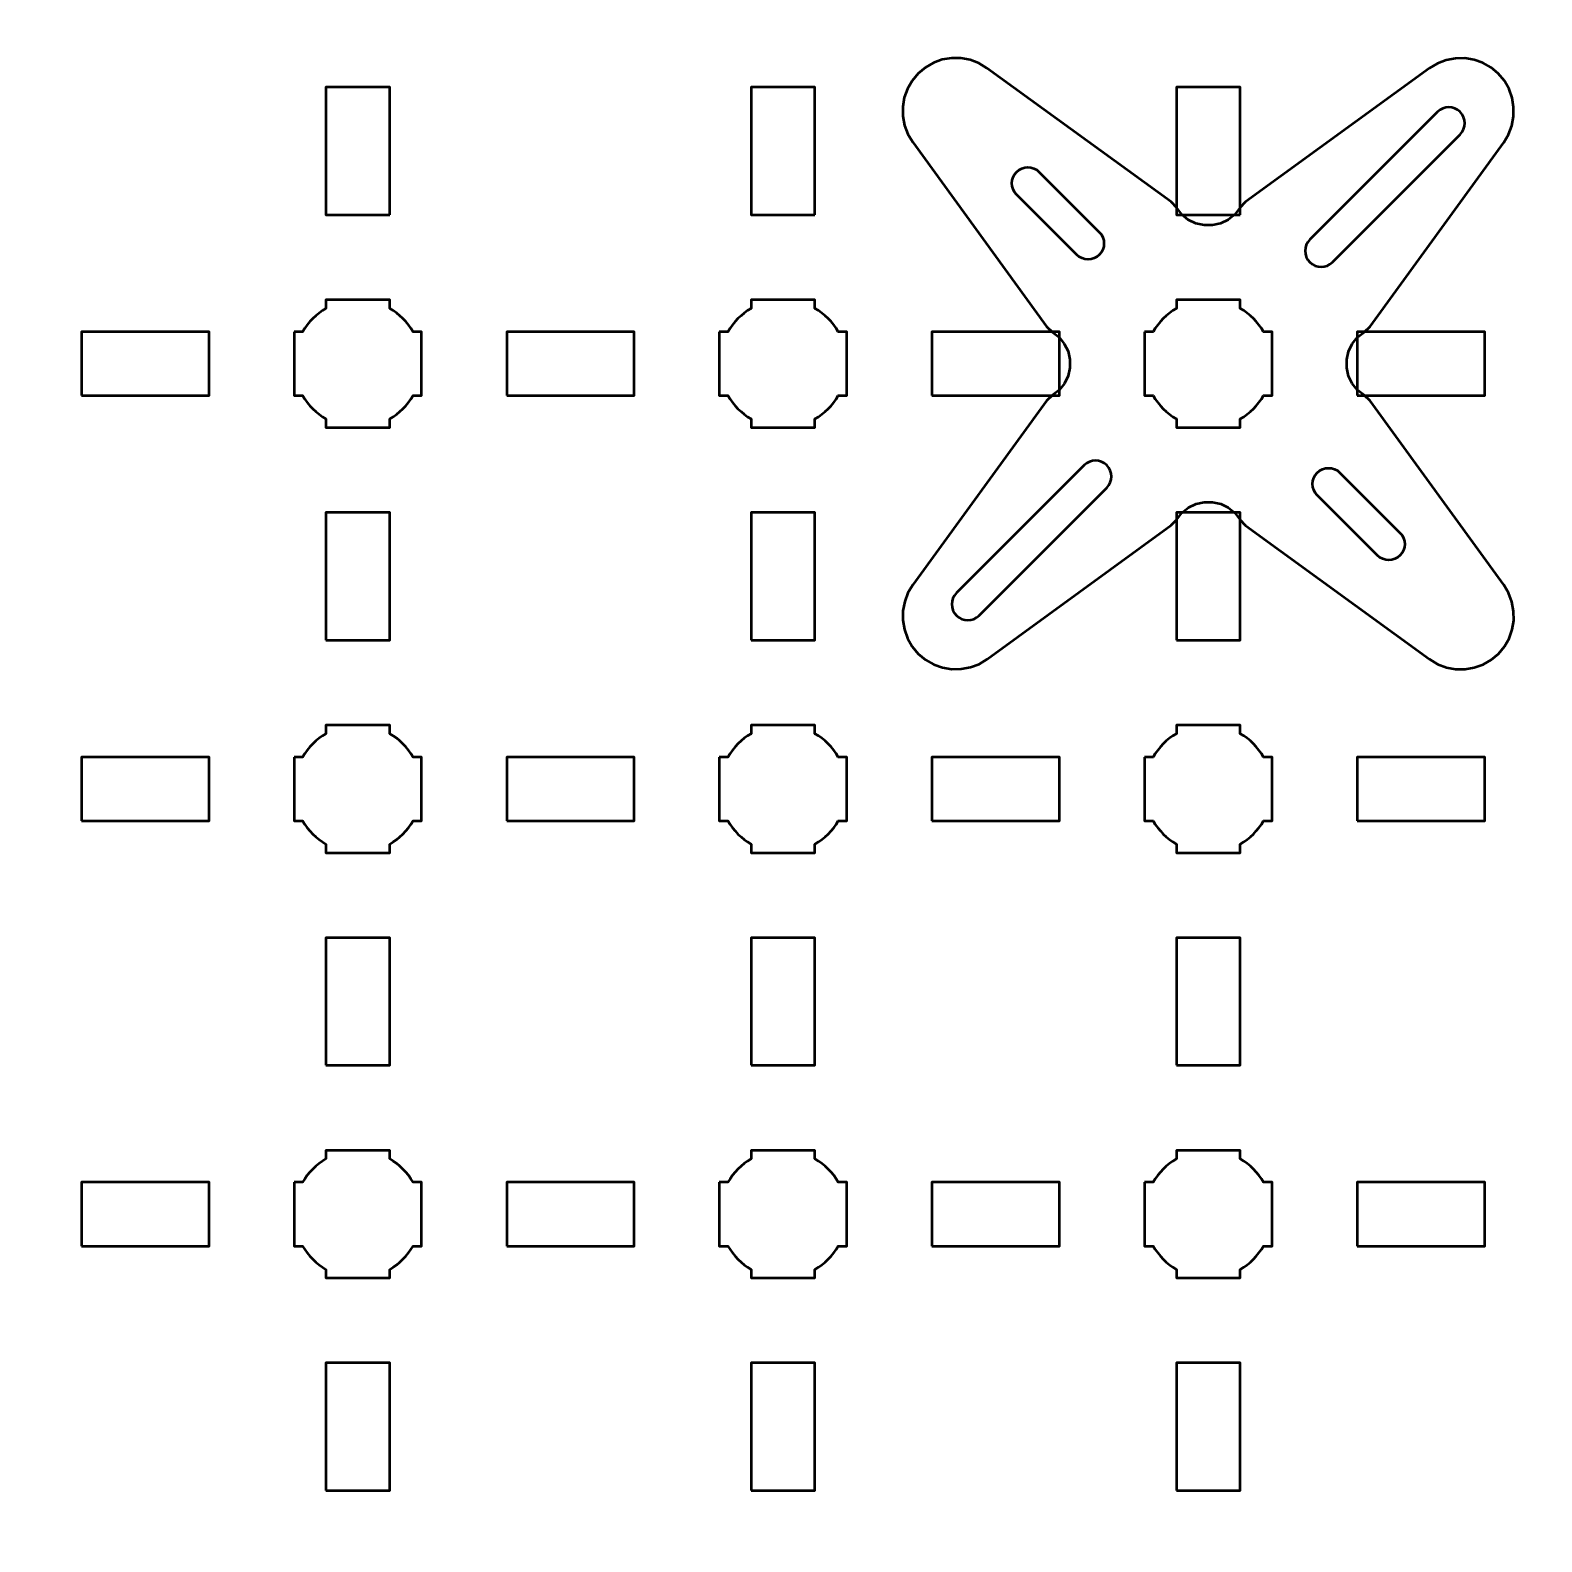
# Model space of a CAD drawing. Header units: centimetres. Extents: x -23.1 to 2.2, y -27.5 to -2.2.
# Drawn here: x -16.04 to -8.93, y -20.39 to -13.28 of the extents above; entities that cross this region are included whole.
import ezdxf

# ---------------------------------------------------------------- set-up
doc = ezdxf.new("R2010")
doc.units = ezdxf.units.CM
doc.header["$MEASUREMENT"] = 0
doc.layers.add('Layer 1', color=7, linetype='Continuous')

msp = doc.modelspace()

# ---------------------------------------------------------------- linework, layer by layer
at = {"layer": 'Layer 1', "lineweight": 53}
for points in [[(-15.8, -15), (-15.2, -15), (-15.2, -14.7), (-15.8, -14.7), (-15.8, -15)], [(-13.8, -15), (-13.2, -15), (-13.2, -14.7), (-13.8, -14.7), (-13.8, -15)], [(-11.8, -15), (-11.2, -15), (-11.2, -14.7), (-11.8, -14.7), (-11.8, -15)], [(-9.8, -15), (-9.2, -15), (-9.2, -14.7), (-9.8, -14.7), (-9.8, -15)], [(-14.65, -16.15), (-14.35, -16.15), (-14.35, -15.55), (-14.65, -15.55), (-14.65, -16.15)], [(-12.65, -16.15), (-12.35, -16.15), (-12.35, -15.55), (-12.65, -15.55), (-12.65, -16.15)], [(-10.65, -16.15), (-10.35, -16.15), (-10.35, -15.55), (-10.65, -15.55), (-10.65, -16.15)], [(-15.8, -17), (-15.2, -17), (-15.2, -16.7), (-15.8, -16.7), (-15.8, -17)], [(-13.8, -17), (-13.2, -17), (-13.2, -16.7), (-13.8, -16.7), (-13.8, -17)], [(-11.8, -17), (-11.2, -17), (-11.2, -16.7), (-11.8, -16.7), (-11.8, -17)], [(-9.8, -17), (-9.2, -17), (-9.2, -16.7), (-9.8, -16.7), (-9.8, -17)], [(-14.65, -18.15), (-14.35, -18.15), (-14.35, -17.55), (-14.65, -17.55), (-14.65, -18.15)], [(-12.65, -18.15), (-12.35, -18.15), (-12.35, -17.55), (-12.65, -17.55), (-12.65, -18.15)], [(-10.65, -18.15), (-10.35, -18.15), (-10.35, -17.55), (-10.65, -17.55), (-10.65, -18.15)], [(-15.8, -19), (-15.2, -19), (-15.2, -18.7), (-15.8, -18.7), (-15.8, -19)], [(-13.8, -19), (-13.2, -19), (-13.2, -18.7), (-13.8, -18.7), (-13.8, -19)], [(-11.8, -19), (-11.2, -19), (-11.2, -18.7), (-11.8, -18.7), (-11.8, -19)], [(-9.8, -19), (-9.2, -19), (-9.2, -18.7), (-9.8, -18.7), (-9.8, -19)], [(-14.65, -20.15), (-14.35, -20.15), (-14.35, -19.55), (-14.65, -19.55), (-14.65, -20.15)], [(-12.65, -20.15), (-12.35, -20.15), (-12.35, -19.55), (-12.65, -19.55), (-12.65, -20.15)], [(-10.65, -20.15), (-10.35, -20.15), (-10.35, -19.55), (-10.65, -19.55), (-10.65, -20.15)]]:
    msp.add_lwpolyline(points, close=True, dxfattribs=at)
at = {"layer": 'Layer 1', "color": 250, "lineweight": 53}
msp.add_ellipse((-10.5, -14.85), major_axis=(0, 12.65), ratio=1, dxfattribs=at)
at = {"layer": 'Layer 1', "color": 5, "lineweight": 53}
msp.add_open_spline([(-11.54126, -13.4598), (-11.54126, -13.4598), (-10.67532, -14.08937), (-10.67532, -14.08937), (-10.67532, -14.08937), (-10.67532, -14.08937), (-10.64843, -14.11738), (-10.64843, -14.11738), (-10.64843, -14.11738), (-10.64843, -14.11738), (-10.62435, -14.14819), (-10.62435, -14.14819), (-10.62435, -14.14819), (-10.62435, -14.14819), (-10.5941, -14.17283), (-10.5941, -14.17283), (-10.5941, -14.17283), (-10.5941, -14.17283), (-10.55882, -14.19019), (-10.55882, -14.19019), (-10.55882, -14.19019), (-10.55882, -14.19019), (-10.5196, -14.19916), (-10.5196, -14.19916), (-10.5196, -14.19916), (-10.5196, -14.19916), (-10.48039, -14.19915), (-10.48039, -14.19915), (-10.48039, -14.19915), (-10.48039, -14.19915), (-10.44231, -14.19019), (-10.44231, -14.19019), (-10.44231, -14.19019), (-10.44231, -14.19019), (-10.40646, -14.17338), (-10.40646, -14.17338), (-10.40646, -14.17338), (-10.40646, -14.17338), (-10.37565, -14.14818), (-10.37565, -14.14818), (-10.37565, -14.14818), (-10.37565, -14.14818), (-10.35158, -14.11738), (-10.35158, -14.11738), (-10.35158, -14.11738), (-10.35158, -14.11738), (-10.32525, -14.08881), (-10.32525, -14.08881), (-10.32525, -14.08881), (-10.32525, -14.08881), (-9.4593, -13.46036), (-9.4593, -13.46036), (-9.4593, -13.46036), (-9.4593, -13.46036), (-9.42177, -13.43739), (-9.42177, -13.43739), (-9.42177, -13.43739), (-9.42177, -13.43739), (-9.38089, -13.42228), (-9.38089, -13.42228), (-9.38089, -13.42228), (-9.38089, -13.42228), (-9.33775, -13.41387), (-9.33775, -13.41387), (-9.33775, -13.41387), (-9.33775, -13.41387), (-9.29351, -13.41331), (-9.29351, -13.41331), (-9.29351, -13.41331), (-9.29351, -13.41331), (-9.24982, -13.42115), (-9.24982, -13.42115), (-9.24982, -13.42115), (-9.24982, -13.42115), (-9.20837, -13.43572), (-9.20837, -13.43572), (-9.20837, -13.43572), (-9.20837, -13.43572), (-9.16973, -13.45756), (-9.16973, -13.45756), (-9.16973, -13.45756), (-9.16973, -13.45756), (-9.13612, -13.48556), (-9.13612, -13.48556), (-9.13612, -13.48556), (-9.13612, -13.48556), (-9.10755, -13.51973), (-9.10755, -13.51973), (-9.10755, -13.51973), (-9.10755, -13.51973), (-9.08571, -13.55838), (-9.08571, -13.55838), (-9.08571, -13.55838), (-9.08571, -13.55838), (-9.07114, -13.59982), (-9.07114, -13.59982), (-9.07114, -13.59982), (-9.07114, -13.59982), (-9.06386, -13.64296), (-9.06386, -13.64296), (-9.06386, -13.64296), (-9.06386, -13.64296), (-9.06442, -13.6872), (-9.06442, -13.6872), (-9.06442, -13.6872), (-9.06442, -13.6872), (-9.07227, -13.7309), (-9.07227, -13.7309), (-9.07227, -13.7309), (-9.07227, -13.7309), (-9.08738, -13.77178), (-9.08738, -13.77178), (-9.08738, -13.77178), (-9.08738, -13.77178), (-9.11035, -13.80931), (-9.11035, -13.80931), (-9.11035, -13.80931), (-9.11035, -13.80931), (-9.73936, -14.6747), (-9.73936, -14.6747), (-9.73936, -14.6747), (-9.73936, -14.6747), (-9.76738, -14.70158), (-9.76738, -14.70158), (-9.76738, -14.70158), (-9.76738, -14.70158), (-9.79817, -14.72566), (-9.79817, -14.72566), (-9.79817, -14.72566), (-9.79817, -14.72566), (-9.82337, -14.75647), (-9.82337, -14.75647), (-9.82337, -14.75647), (-9.82337, -14.75647), (-9.84018, -14.79232), (-9.84018, -14.79232), (-9.84018, -14.79232), (-9.84018, -14.79232), (-9.84914, -14.83039), (-9.84914, -14.83039), (-9.84914, -14.83039), (-9.84914, -14.83039), (-9.84915, -14.86961), (-9.84915, -14.86961), (-9.84915, -14.86961), (-9.84915, -14.86961), (-9.84075, -14.90826), (-9.84075, -14.90826), (-9.84075, -14.90826), (-9.84075, -14.90826), (-9.82338, -14.94355), (-9.82338, -14.94355), (-9.82338, -14.94355), (-9.82338, -14.94355), (-9.79818, -14.97436), (-9.79818, -14.97436), (-9.79818, -14.97436), (-9.79818, -14.97436), (-9.76737, -14.99844), (-9.76737, -14.99844), (-9.76737, -14.99844), (-9.76737, -14.99844), (-9.73936, -15.02532), (-9.73936, -15.02532), (-9.73936, -15.02532), (-9.73936, -15.02532), (-9.11036, -15.8907), (-9.11036, -15.8907), (-9.11036, -15.8907), (-9.11036, -15.8907), (-9.0874, -15.92822), (-9.0874, -15.92822), (-9.0874, -15.92822), (-9.0874, -15.92822), (-9.07171, -15.96966), (-9.07171, -15.96966), (-9.07171, -15.96966), (-9.07171, -15.96966), (-9.06388, -16.01336), (-9.06388, -16.01336), (-9.06388, -16.01336), (-9.06388, -16.01336), (-9.06332, -16.0576), (-9.06332, -16.0576), (-9.06332, -16.0576), (-9.06332, -16.0576), (-9.07059, -16.10073), (-9.07059, -16.10073), (-9.07059, -16.10073), (-9.07059, -16.10073), (-9.08516, -16.14218), (-9.08516, -16.14218), (-9.08516, -16.14218), (-9.08516, -16.14218), (-9.107, -16.18083), (-9.107, -16.18083), (-9.107, -16.18083), (-9.107, -16.18083), (-9.135, -16.21444), (-9.135, -16.21444), (-9.135, -16.21444), (-9.135, -16.21444), (-9.16917, -16.243), (-9.16917, -16.243), (-9.16917, -16.243), (-9.16917, -16.243), (-9.20783, -16.26485), (-9.20783, -16.26485), (-9.20783, -16.26485), (-9.20783, -16.26485), (-9.24928, -16.27942), (-9.24928, -16.27942), (-9.24928, -16.27942), (-9.24928, -16.27942), (-9.2924, -16.28669), (-9.2924, -16.28669), (-9.2924, -16.28669), (-9.2924, -16.28669), (-9.33665, -16.28613), (-9.33665, -16.28613), (-9.33665, -16.28613), (-9.33665, -16.28613), (-9.38034, -16.2783), (-9.38034, -16.2783), (-9.38034, -16.2783), (-9.38034, -16.2783), (-9.42179, -16.26261), (-9.42179, -16.26261), (-9.42179, -16.26261), (-9.42179, -16.26261), (-9.45931, -16.23965), (-9.45931, -16.23965), (-9.45931, -16.23965), (-9.45931, -16.23965), (-10.32468, -15.61064), (-10.32468, -15.61064), (-10.32468, -15.61064), (-10.32468, -15.61064), (-10.35157, -15.58264), (-10.35157, -15.58264), (-10.35157, -15.58264), (-10.35157, -15.58264), (-10.37565, -15.55183), (-10.37565, -15.55183), (-10.37565, -15.55183), (-10.37565, -15.55183), (-10.40646, -15.52663), (-10.40646, -15.52663), (-10.40646, -15.52663), (-10.40646, -15.52663), (-10.44175, -15.50926), (-10.44175, -15.50926), (-10.44175, -15.50926), (-10.44175, -15.50926), (-10.4804, -15.50086), (-10.4804, -15.50086), (-10.4804, -15.50086), (-10.4804, -15.50086), (-10.51961, -15.50086), (-10.51961, -15.50086), (-10.51961, -15.50086), (-10.51961, -15.50086), (-10.55769, -15.50983), (-10.55769, -15.50983), (-10.55769, -15.50983), (-10.55769, -15.50983), (-10.59354, -15.52663), (-10.59354, -15.52663), (-10.59354, -15.52663), (-10.59354, -15.52663), (-10.62435, -15.55184), (-10.62435, -15.55184), (-10.62435, -15.55184), (-10.62435, -15.55184), (-10.64843, -15.58264), (-10.64843, -15.58264), (-10.64843, -15.58264), (-10.64843, -15.58264), (-10.67475, -15.61009), (-10.67475, -15.61009), (-10.67475, -15.61009), (-10.67475, -15.61009), (-11.54069, -16.23965), (-11.54069, -16.23965), (-11.54069, -16.23965), (-11.54069, -16.23965), (-11.57821, -16.26261), (-11.57821, -16.26261), (-11.57821, -16.26261), (-11.57821, -16.26261), (-11.61911, -16.27774), (-11.61911, -16.27774), (-11.61911, -16.27774), (-11.61911, -16.27774), (-11.6628, -16.28557), (-11.6628, -16.28557), (-11.6628, -16.28557), (-11.6628, -16.28557), (-11.70704, -16.28614), (-11.70704, -16.28614), (-11.70704, -16.28614), (-11.70704, -16.28614), (-11.75017, -16.27886), (-11.75017, -16.27886), (-11.75017, -16.27886), (-11.75017, -16.27886), (-11.79161, -16.26429), (-11.79161, -16.26429), (-11.79161, -16.26429), (-11.79161, -16.26429), (-11.83027, -16.24245), (-11.83027, -16.24245), (-11.83027, -16.24245), (-11.83027, -16.24245), (-11.86444, -16.21388), (-11.86444, -16.21388), (-11.86444, -16.21388), (-11.86444, -16.21388), (-11.89244, -16.18027), (-11.89244, -16.18027), (-11.89244, -16.18027), (-11.89244, -16.18027), (-11.91427, -16.14163), (-11.91427, -16.14163), (-11.91427, -16.14163), (-11.91427, -16.14163), (-11.92885, -16.10018), (-11.92885, -16.10018), (-11.92885, -16.10018), (-11.92885, -16.10018), (-11.93669, -16.05649), (-11.93669, -16.05649), (-11.93669, -16.05649), (-11.93669, -16.05649), (-11.93613, -16.01224), (-11.93613, -16.01224), (-11.93613, -16.01224), (-11.93613, -16.01224), (-11.92773, -15.96912), (-11.92773, -15.96912), (-11.92773, -15.96912), (-11.92773, -15.96912), (-11.9126, -15.92822), (-11.9126, -15.92822), (-11.9126, -15.92822), (-11.9126, -15.92822), (-11.88964, -15.8907), (-11.88964, -15.8907), (-11.88964, -15.8907), (-11.88964, -15.8907), (-11.26064, -15.0242), (-11.26064, -15.0242), (-11.26064, -15.0242), (-11.26064, -15.0242), (-11.23263, -14.99844), (-11.23263, -14.99844), (-11.23263, -14.99844), (-11.23263, -14.99844), (-11.20183, -14.97436), (-11.20183, -14.97436), (-11.20183, -14.97436), (-11.20183, -14.97436), (-11.17662, -14.94355), (-11.17662, -14.94355), (-11.17662, -14.94355), (-11.17662, -14.94355), (-11.15982, -14.9077), (-11.15982, -14.9077), (-11.15982, -14.9077), (-11.15982, -14.9077), (-11.15086, -14.86961), (-11.15086, -14.86961), (-11.15086, -14.86961), (-11.15086, -14.86961), (-11.15085, -14.83041), (-11.15085, -14.83041), (-11.15085, -14.83041), (-11.15085, -14.83041), (-11.15982, -14.79119), (-11.15982, -14.79119), (-11.15982, -14.79119), (-11.15982, -14.79119), (-11.17718, -14.75591), (-11.17718, -14.75591), (-11.17718, -14.75591), (-11.17718, -14.75591), (-11.20182, -14.72567), (-11.20182, -14.72567), (-11.20182, -14.72567), (-11.20182, -14.72567), (-11.23263, -14.70158), (-11.23263, -14.70158), (-11.23263, -14.70158), (-11.23263, -14.70158), (-11.26064, -14.67469), (-11.26064, -14.67469), (-11.26064, -14.67469), (-11.26064, -14.67469), (-11.89021, -13.80875), (-11.89021, -13.80875), (-11.89021, -13.80875), (-11.89021, -13.80875), (-11.91317, -13.77123), (-11.91317, -13.77123), (-11.91317, -13.77123), (-11.91317, -13.77123), (-11.92886, -13.72978), (-11.92886, -13.72978), (-11.92886, -13.72978), (-11.92886, -13.72978), (-11.93669, -13.68609), (-11.93669, -13.68609), (-11.93669, -13.68609), (-11.93669, -13.68609), (-11.9367, -13.6424), (-11.9367, -13.6424), (-11.9367, -13.6424), (-11.9367, -13.6424), (-11.92998, -13.59872), (-11.92998, -13.59872), (-11.92998, -13.59872), (-11.92998, -13.59872), (-11.91485, -13.55783), (-11.91485, -13.55783), (-11.91485, -13.55783), (-11.91485, -13.55783), (-11.893, -13.51917), (-11.893, -13.51917), (-11.893, -13.51917), (-11.893, -13.51917), (-11.86444, -13.485), (-11.86444, -13.485), (-11.86444, -13.485), (-11.86444, -13.485), (-11.83083, -13.457), (-11.83083, -13.457), (-11.83083, -13.457), (-11.83083, -13.457), (-11.79218, -13.43516), (-11.79218, -13.43516), (-11.79218, -13.43516), (-11.79218, -13.43516), (-11.75129, -13.42003), (-11.75129, -13.42003), (-11.75129, -13.42003), (-11.75129, -13.42003), (-11.70761, -13.41331), (-11.70761, -13.41331), (-11.70761, -13.41331), (-11.70761, -13.41331), (-11.66392, -13.41332), (-11.66392, -13.41332), (-11.66392, -13.41332), (-11.66392, -13.41332), (-11.62022, -13.42115), (-11.62022, -13.42115), (-11.62022, -13.42115), (-11.62022, -13.42115), (-11.57878, -13.43684), (-11.57878, -13.43684), (-11.57878, -13.43684), (-11.57878, -13.43684), (-11.54126, -13.4598), (-11.54126, -13.4598)], degree=3, knots=[0, 0, 0, 0, 0.0086207, 0.0086207, 0.0086207, 0.0086207, 0.0172414, 0.0172414, 0.0172414, 0.0172414, 0.0258621, 0.0258621, 0.0258621, 0.0258621, 0.0344828, 0.0344828, 0.0344828, 0.0344828, 0.0431034, 0.0431034, 0.0431034, 0.0431034, 0.0517241, 0.0517241, 0.0517241, 0.0517241, 0.0603448, 0.0603448, 0.0603448, 0.0603448, 0.0689655, 0.0689655, 0.0689655, 0.0689655, 0.0775862, 0.0775862, 0.0775862, 0.0775862, 0.0862069, 0.0862069, 0.0862069, 0.0862069, 0.0948276, 0.0948276, 0.0948276, 0.0948276, 0.1034483, 0.1034483, 0.1034483, 0.1034483, 0.112069, 0.112069, 0.112069, 0.112069, 0.1206897, 0.1206897, 0.1206897, 0.1206897, 0.1293103, 0.1293103, 0.1293103, 0.1293103, 0.137931, 0.137931, 0.137931, 0.137931, 0.1465517, 0.1465517, 0.1465517, 0.1465517, 0.1551724, 0.1551724, 0.1551724, 0.1551724, 0.1637931, 0.1637931, 0.1637931, 0.1637931, 0.1724138, 0.1724138, 0.1724138, 0.1724138, 0.1810345, 0.1810345, 0.1810345, 0.1810345, 0.1896552, 0.1896552, 0.1896552, 0.1896552, 0.1982759, 0.1982759, 0.1982759, 0.1982759, 0.2068966, 0.2068966, 0.2068966, 0.2068966, 0.2155172, 0.2155172, 0.2155172, 0.2155172, 0.2241379, 0.2241379, 0.2241379, 0.2241379, 0.2327586, 0.2327586, 0.2327586, 0.2327586, 0.2413793, 0.2413793, 0.2413793, 0.2413793, 0.25, 0.25, 0.25, 0.25, 0.2586207, 0.2586207, 0.2586207, 0.2586207, 0.2672414, 0.2672414, 0.2672414, 0.2672414, 0.2758621, 0.2758621, 0.2758621, 0.2758621, 0.2844828, 0.2844828, 0.2844828, 0.2844828, 0.2931034, 0.2931034, 0.2931034, 0.2931034, 0.3017241, 0.3017241, 0.3017241, 0.3017241, 0.3103448, 0.3103448, 0.3103448, 0.3103448, 0.3189655, 0.3189655, 0.3189655, 0.3189655, 0.3275862, 0.3275862, 0.3275862, 0.3275862, 0.3362069, 0.3362069, 0.3362069, 0.3362069, 0.3448276, 0.3448276, 0.3448276, 0.3448276, 0.3534483, 0.3534483, 0.3534483, 0.3534483, 0.362069, 0.362069, 0.362069, 0.362069, 0.3706897, 0.3706897, 0.3706897, 0.3706897, 0.3793103, 0.3793103, 0.3793103, 0.3793103, 0.387931, 0.387931, 0.387931, 0.387931, 0.3965517, 0.3965517, 0.3965517, 0.3965517, 0.4051724, 0.4051724, 0.4051724, 0.4051724, 0.4137931, 0.4137931, 0.4137931, 0.4137931, 0.4224138, 0.4224138, 0.4224138, 0.4224138, 0.4310345, 0.4310345, 0.4310345, 0.4310345, 0.4396552, 0.4396552, 0.4396552, 0.4396552, 0.4482759, 0.4482759, 0.4482759, 0.4482759, 0.4568966, 0.4568966, 0.4568966, 0.4568966, 0.4655172, 0.4655172, 0.4655172, 0.4655172, 0.4741379, 0.4741379, 0.4741379, 0.4741379, 0.4827586, 0.4827586, 0.4827586, 0.4827586, 0.4913793, 0.4913793, 0.4913793, 0.4913793, 0.5, 0.5, 0.5, 0.5, 0.5086207, 0.5086207, 0.5086207, 0.5086207, 0.5172414, 0.5172414, 0.5172414, 0.5172414, 0.5258621, 0.5258621, 0.5258621, 0.5258621, 0.5344828, 0.5344828, 0.5344828, 0.5344828, 0.5431034, 0.5431034, 0.5431034, 0.5431034, 0.5517241, 0.5517241, 0.5517241, 0.5517241, 0.5603448, 0.5603448, 0.5603448, 0.5603448, 0.5689655, 0.5689655, 0.5689655, 0.5689655, 0.5775862, 0.5775862, 0.5775862, 0.5775862, 0.5862069, 0.5862069, 0.5862069, 0.5862069, 0.5948276, 0.5948276, 0.5948276, 0.5948276, 0.6034483, 0.6034483, 0.6034483, 0.6034483, 0.612069, 0.612069, 0.612069, 0.612069, 0.6206897, 0.6206897, 0.6206897, 0.6206897, 0.6293103, 0.6293103, 0.6293103, 0.6293103, 0.637931, 0.637931, 0.637931, 0.637931, 0.6465517, 0.6465517, 0.6465517, 0.6465517, 0.6551724, 0.6551724, 0.6551724, 0.6551724, 0.6637931, 0.6637931, 0.6637931, 0.6637931, 0.6724138, 0.6724138, 0.6724138, 0.6724138, 0.6810345, 0.6810345, 0.6810345, 0.6810345, 0.6896552, 0.6896552, 0.6896552, 0.6896552, 0.6982759, 0.6982759, 0.6982759, 0.6982759, 0.7068966, 0.7068966, 0.7068966, 0.7068966, 0.7155172, 0.7155172, 0.7155172, 0.7155172, 0.7241379, 0.7241379, 0.7241379, 0.7241379, 0.7327586, 0.7327586, 0.7327586, 0.7327586, 0.7413793, 0.7413793, 0.7413793, 0.7413793, 0.75, 0.75, 0.75, 0.75, 0.7586207, 0.7586207, 0.7586207, 0.7586207, 0.7672414, 0.7672414, 0.7672414, 0.7672414, 0.7758621, 0.7758621, 0.7758621, 0.7758621, 0.7844828, 0.7844828, 0.7844828, 0.7844828, 0.7931034, 0.7931034, 0.7931034, 0.7931034, 0.8017241, 0.8017241, 0.8017241, 0.8017241, 0.8103448, 0.8103448, 0.8103448, 0.8103448, 0.8189655, 0.8189655, 0.8189655, 0.8189655, 0.8275862, 0.8275862, 0.8275862, 0.8275862, 0.8362069, 0.8362069, 0.8362069, 0.8362069, 0.8448276, 0.8448276, 0.8448276, 0.8448276, 0.8534483, 0.8534483, 0.8534483, 0.8534483, 0.862069, 0.862069, 0.862069, 0.862069, 0.8706897, 0.8706897, 0.8706897, 0.8706897, 0.8793103, 0.8793103, 0.8793103, 0.8793103, 0.887931, 0.887931, 0.887931, 0.887931, 0.8965517, 0.8965517, 0.8965517, 0.8965517, 0.9051724, 0.9051724, 0.9051724, 0.9051724, 0.9137931, 0.9137931, 0.9137931, 0.9137931, 0.9224138, 0.9224138, 0.9224138, 0.9224138, 0.9310345, 0.9310345, 0.9310345, 0.9310345, 0.9396552, 0.9396552, 0.9396552, 0.9396552, 0.9482759, 0.9482759, 0.9482759, 0.9482759, 0.9568966, 0.9568966, 0.9568966, 0.9568966, 0.9655172, 0.9655172, 0.9655172, 0.9655172, 0.9741379, 0.9741379, 0.9741379, 0.9741379, 0.9827586, 0.9827586, 0.9827586, 0.9827586, 0.9913793, 0.9913793, 0.9913793, 0.9913793, 1, 1, 1, 1], dxfattribs=at)
at = {"layer": 'Layer 1', "lineweight": 53}
for points, knots in [([(-14.35002, -14.15), (-14.35002, -14.15), (-14.65002, -14.15), (-14.65002, -14.15), (-14.65002, -14.15), (-14.65002, -14.15), (-14.65002, -13.55), (-14.65002, -13.55), (-14.65002, -13.55), (-14.65002, -13.55), (-14.35002, -13.55), (-14.35002, -13.55), (-14.35002, -13.55), (-14.35002, -13.55), (-14.35002, -14.15), (-14.35002, -14.15)], [0, 0, 0, 0, 0.25, 0.25, 0.25, 0.25, 0.5, 0.5, 0.5, 0.5, 0.75, 0.75, 0.75, 0.75, 1, 1, 1, 1]), ([(-12.35002, -14.15), (-12.35002, -14.15), (-12.65002, -14.15), (-12.65002, -14.15), (-12.65002, -14.15), (-12.65002, -14.15), (-12.65002, -13.55), (-12.65002, -13.55), (-12.65002, -13.55), (-12.65002, -13.55), (-12.35002, -13.55), (-12.35002, -13.55), (-12.35002, -13.55), (-12.35002, -13.55), (-12.35002, -14.15), (-12.35002, -14.15)], [0, 0, 0, 0, 0.25, 0.25, 0.25, 0.25, 0.5, 0.5, 0.5, 0.5, 0.75, 0.75, 0.75, 0.75, 1, 1, 1, 1]), ([(-10.35002, -14.15), (-10.35002, -14.15), (-10.65002, -14.15), (-10.65002, -14.15), (-10.65002, -14.15), (-10.65002, -14.15), (-10.65002, -13.55), (-10.65002, -13.55), (-10.65002, -13.55), (-10.65002, -13.55), (-10.35002, -13.55), (-10.35002, -13.55), (-10.35002, -13.55), (-10.35002, -13.55), (-10.35002, -14.15), (-10.35002, -14.15)], [0, 0, 0, 0, 0.25, 0.25, 0.25, 0.25, 0.5, 0.5, 0.5, 0.5, 0.75, 0.75, 0.75, 0.75, 1, 1, 1, 1]), ([(-9.91663, -14.3727), (-9.94591, -14.40198), (-9.99341, -14.40198), (-10.02269, -14.3727), (-10.02269, -14.3727), (-10.05197, -14.34341), (-10.05197, -14.29591), (-10.02269, -14.26663), (-10.02269, -14.26663), (-10.02269, -14.26663), (-9.42165, -13.66559), (-9.42165, -13.66559), (-9.42165, -13.66559), (-9.39237, -13.63631), (-9.34487, -13.63631), (-9.31558, -13.66559), (-9.31558, -13.66559), (-9.2863, -13.69487), (-9.2863, -13.74237), (-9.31558, -13.77166), (-9.31558, -13.77166), (-9.31558, -13.77166), (-9.91663, -14.3727), (-9.91663, -14.3727)], [0, 0, 0, 0, 0.1666667, 0.1666667, 0.1666667, 0.1666667, 0.3333333, 0.3333333, 0.3333333, 0.3333333, 0.5, 0.5, 0.5, 0.5, 0.6666667, 0.6666667, 0.6666667, 0.6666667, 0.8333333, 0.8333333, 0.8333333, 0.8333333, 1, 1, 1, 1]), ([(-11.29549, -13.94844), (-11.32477, -13.91916), (-11.37228, -13.91916), (-11.40156, -13.94844), (-11.40156, -13.94844), (-11.43084, -13.97772), (-11.43084, -14.02522), (-11.40156, -14.0545), (-11.40156, -14.0545), (-11.40156, -14.0545), (-11.11871, -14.33735), (-11.11871, -14.33735), (-11.11871, -14.33735), (-11.08943, -14.36663), (-11.04193, -14.36663), (-11.01265, -14.33735), (-11.01265, -14.33735), (-10.98337, -14.30807), (-10.98337, -14.26056), (-11.01265, -14.23128), (-11.01265, -14.23128), (-11.01265, -14.23128), (-11.29549, -13.94844), (-11.29549, -13.94844)], [0, 0, 0, 0, 0.1666667, 0.1666667, 0.1666667, 0.1666667, 0.3333333, 0.3333333, 0.3333333, 0.3333333, 0.5, 0.5, 0.5, 0.5, 0.6666667, 0.6666667, 0.6666667, 0.6666667, 0.8333333, 0.8333333, 0.8333333, 0.8333333, 1, 1, 1, 1]), ([(-14.8, -14.7), (-14.8, -14.7), (-14.75985, -14.7), (-14.75985, -14.7), (-14.75985, -14.7), (-14.7335, -14.65447), (-14.69553, -14.6165), (-14.65, -14.59015), (-14.65, -14.59015), (-14.65, -14.59015), (-14.65, -14.55), (-14.65, -14.55), (-14.65, -14.55), (-14.65, -14.55), (-14.5, -14.55), (-14.5, -14.55), (-14.5, -14.55), (-14.5, -14.55), (-14.35, -14.55), (-14.35, -14.55), (-14.35, -14.55), (-14.35, -14.55), (-14.35, -14.59015), (-14.35, -14.59015), (-14.35, -14.59015), (-14.30447, -14.6165), (-14.2665, -14.65447), (-14.24015, -14.7), (-14.24015, -14.7), (-14.24015, -14.7), (-14.2, -14.7), (-14.2, -14.7), (-14.2, -14.7), (-14.2, -14.7), (-14.2, -14.85), (-14.2, -14.85), (-14.2, -14.85), (-14.2, -14.85), (-14.2, -15), (-14.2, -15), (-14.2, -15), (-14.2, -15), (-14.24015, -15), (-14.24015, -15), (-14.24015, -15), (-14.2665, -15.04553), (-14.30447, -15.0835), (-14.35, -15.10985), (-14.35, -15.10985), (-14.35, -15.10985), (-14.35, -15.15), (-14.35, -15.15), (-14.35, -15.15), (-14.35, -15.15), (-14.5, -15.15), (-14.5, -15.15), (-14.5, -15.15), (-14.5, -15.15), (-14.65, -15.15), (-14.65, -15.15), (-14.65, -15.15), (-14.65, -15.15), (-14.65, -15.10985), (-14.65, -15.10985), (-14.65, -15.10985), (-14.69553, -15.0835), (-14.7335, -15.04553), (-14.75985, -15), (-14.75985, -15), (-14.75985, -15), (-14.8, -15), (-14.8, -15), (-14.8, -15), (-14.8, -15), (-14.8, -14.85), (-14.8, -14.85), (-14.8, -14.85), (-14.8, -14.85), (-14.8, -14.7), (-14.8, -14.7)], [0, 0, 0, 0, 0.05, 0.05, 0.05, 0.05, 0.1, 0.1, 0.1, 0.1, 0.15, 0.15, 0.15, 0.15, 0.2, 0.2, 0.2, 0.2, 0.25, 0.25, 0.25, 0.25, 0.3, 0.3, 0.3, 0.3, 0.35, 0.35, 0.35, 0.35, 0.4, 0.4, 0.4, 0.4, 0.45, 0.45, 0.45, 0.45, 0.5, 0.5, 0.5, 0.5, 0.55, 0.55, 0.55, 0.55, 0.6, 0.6, 0.6, 0.6, 0.65, 0.65, 0.65, 0.65, 0.7, 0.7, 0.7, 0.7, 0.75, 0.75, 0.75, 0.75, 0.8, 0.8, 0.8, 0.8, 0.85, 0.85, 0.85, 0.85, 0.9, 0.9, 0.9, 0.9, 0.95, 0.95, 0.95, 0.95, 1, 1, 1, 1]), ([(-12.8, -14.7), (-12.8, -14.7), (-12.75985, -14.7), (-12.75985, -14.7), (-12.75985, -14.7), (-12.7335, -14.65447), (-12.69553, -14.6165), (-12.65, -14.59015), (-12.65, -14.59015), (-12.65, -14.59015), (-12.65, -14.55), (-12.65, -14.55), (-12.65, -14.55), (-12.65, -14.55), (-12.5, -14.55), (-12.5, -14.55), (-12.5, -14.55), (-12.5, -14.55), (-12.35, -14.55), (-12.35, -14.55), (-12.35, -14.55), (-12.35, -14.55), (-12.35, -14.59015), (-12.35, -14.59015), (-12.35, -14.59015), (-12.30447, -14.6165), (-12.2665, -14.65447), (-12.24015, -14.7), (-12.24015, -14.7), (-12.24015, -14.7), (-12.2, -14.7), (-12.2, -14.7), (-12.2, -14.7), (-12.2, -14.7), (-12.2, -14.85), (-12.2, -14.85), (-12.2, -14.85), (-12.2, -14.85), (-12.2, -15), (-12.2, -15), (-12.2, -15), (-12.2, -15), (-12.24015, -15), (-12.24015, -15), (-12.24015, -15), (-12.2665, -15.04553), (-12.30447, -15.0835), (-12.35, -15.10985), (-12.35, -15.10985), (-12.35, -15.10985), (-12.35, -15.15), (-12.35, -15.15), (-12.35, -15.15), (-12.35, -15.15), (-12.5, -15.15), (-12.5, -15.15), (-12.5, -15.15), (-12.5, -15.15), (-12.65, -15.15), (-12.65, -15.15), (-12.65, -15.15), (-12.65, -15.15), (-12.65, -15.10985), (-12.65, -15.10985), (-12.65, -15.10985), (-12.69553, -15.0835), (-12.7335, -15.04553), (-12.75985, -15), (-12.75985, -15), (-12.75985, -15), (-12.8, -15), (-12.8, -15), (-12.8, -15), (-12.8, -15), (-12.8, -14.85), (-12.8, -14.85), (-12.8, -14.85), (-12.8, -14.85), (-12.8, -14.7), (-12.8, -14.7)], [0, 0, 0, 0, 0.05, 0.05, 0.05, 0.05, 0.1, 0.1, 0.1, 0.1, 0.15, 0.15, 0.15, 0.15, 0.2, 0.2, 0.2, 0.2, 0.25, 0.25, 0.25, 0.25, 0.3, 0.3, 0.3, 0.3, 0.35, 0.35, 0.35, 0.35, 0.4, 0.4, 0.4, 0.4, 0.45, 0.45, 0.45, 0.45, 0.5, 0.5, 0.5, 0.5, 0.55, 0.55, 0.55, 0.55, 0.6, 0.6, 0.6, 0.6, 0.65, 0.65, 0.65, 0.65, 0.7, 0.7, 0.7, 0.7, 0.75, 0.75, 0.75, 0.75, 0.8, 0.8, 0.8, 0.8, 0.85, 0.85, 0.85, 0.85, 0.9, 0.9, 0.9, 0.9, 0.95, 0.95, 0.95, 0.95, 1, 1, 1, 1]), ([(-10.8, -14.69994), (-10.8, -14.69994), (-10.7598, -14.69994), (-10.7598, -14.69994), (-10.7598, -14.69994), (-10.73347, -14.65442), (-10.69551, -14.61649), (-10.65, -14.59016), (-10.65, -14.59016), (-10.65, -14.59016), (-10.65, -14.54994), (-10.65, -14.54994), (-10.65, -14.54994), (-10.65, -14.54994), (-10.35, -14.54994), (-10.35, -14.54994), (-10.35, -14.54994), (-10.35, -14.54994), (-10.35, -14.59013), (-10.35, -14.59013), (-10.35, -14.59013), (-10.30447, -14.61646), (-10.26648, -14.65441), (-10.24012, -14.69994), (-10.24012, -14.69994), (-10.24012, -14.69994), (-10.2, -14.69994), (-10.2, -14.69994), (-10.2, -14.69994), (-10.2, -14.69994), (-10.2, -14.84536), (-10.2, -14.84536), (-10.2, -14.84536), (-10.2, -14.84536), (-10.19994, -14.85001), (-10.19994, -14.85001), (-10.19994, -14.85001), (-10.19994, -14.85001), (-10.2, -14.85465), (-10.2, -14.85465), (-10.2, -14.85465), (-10.2, -14.85465), (-10.2, -14.99994), (-10.2, -14.99994), (-10.2, -14.99994), (-10.2, -14.99994), (-10.24007, -14.99994), (-10.24007, -14.99994), (-10.24007, -14.99994), (-10.26642, -15.04551), (-10.30442, -15.08352), (-10.35, -15.10988), (-10.35, -15.10988), (-10.35, -15.10988), (-10.35, -15.14994), (-10.35, -15.14994), (-10.35, -15.14994), (-10.35, -15.14994), (-10.49328, -15.14994), (-10.49328, -15.14994), (-10.49328, -15.14994), (-10.49328, -15.14994), (-10.49995, -15.15002), (-10.49995, -15.15002), (-10.49995, -15.15002), (-10.49995, -15.15002), (-10.50663, -15.14994), (-10.50663, -15.14994), (-10.50663, -15.14994), (-10.50663, -15.14994), (-10.65, -15.14994), (-10.65, -15.14994), (-10.65, -15.14994), (-10.65, -15.14994), (-10.65, -15.10984), (-10.65, -15.10984), (-10.65, -15.10984), (-10.69554, -15.08348), (-10.73352, -15.04549), (-10.75985, -14.99994), (-10.75985, -14.99994), (-10.75985, -14.99994), (-10.8, -14.99994), (-10.8, -14.99994), (-10.8, -14.99994), (-10.8, -14.99994), (-10.8, -14.69994), (-10.8, -14.69994)], [0, 0, 0, 0, 0.0454545, 0.0454545, 0.0454545, 0.0454545, 0.0909091, 0.0909091, 0.0909091, 0.0909091, 0.1363636, 0.1363636, 0.1363636, 0.1363636, 0.1818182, 0.1818182, 0.1818182, 0.1818182, 0.2272727, 0.2272727, 0.2272727, 0.2272727, 0.2727273, 0.2727273, 0.2727273, 0.2727273, 0.3181818, 0.3181818, 0.3181818, 0.3181818, 0.3636364, 0.3636364, 0.3636364, 0.3636364, 0.4090909, 0.4090909, 0.4090909, 0.4090909, 0.4545455, 0.4545455, 0.4545455, 0.4545455, 0.5, 0.5, 0.5, 0.5, 0.5454545, 0.5454545, 0.5454545, 0.5454545, 0.5909091, 0.5909091, 0.5909091, 0.5909091, 0.6363636, 0.6363636, 0.6363636, 0.6363636, 0.6818182, 0.6818182, 0.6818182, 0.6818182, 0.7272727, 0.7272727, 0.7272727, 0.7272727, 0.7727273, 0.7727273, 0.7727273, 0.7727273, 0.8181818, 0.8181818, 0.8181818, 0.8181818, 0.8636364, 0.8636364, 0.8636364, 0.8636364, 0.9090909, 0.9090909, 0.9090909, 0.9090909, 0.9545455, 0.9545455, 0.9545455, 0.9545455, 1, 1, 1, 1]), ([(-10.8, -14.7), (-10.8, -14.7), (-10.75985, -14.7), (-10.75985, -14.7), (-10.75985, -14.7), (-10.7335, -14.65447), (-10.69553, -14.6165), (-10.65, -14.59015), (-10.65, -14.59015), (-10.65, -14.59015), (-10.65, -14.55), (-10.65, -14.55), (-10.65, -14.55), (-10.65, -14.55), (-10.5, -14.55), (-10.5, -14.55), (-10.5, -14.55), (-10.5, -14.55), (-10.35, -14.55), (-10.35, -14.55), (-10.35, -14.55), (-10.35, -14.55), (-10.35, -14.59015), (-10.35, -14.59015), (-10.35, -14.59015), (-10.30447, -14.6165), (-10.2665, -14.65447), (-10.24015, -14.7), (-10.24015, -14.7), (-10.24015, -14.7), (-10.2, -14.7), (-10.2, -14.7), (-10.2, -14.7), (-10.2, -14.7), (-10.2, -14.85), (-10.2, -14.85), (-10.2, -14.85), (-10.2, -14.85), (-10.2, -15), (-10.2, -15), (-10.2, -15), (-10.2, -15), (-10.24015, -15), (-10.24015, -15), (-10.24015, -15), (-10.2665, -15.04553), (-10.30447, -15.0835), (-10.35, -15.10985), (-10.35, -15.10985), (-10.35, -15.10985), (-10.35, -15.15), (-10.35, -15.15), (-10.35, -15.15), (-10.35, -15.15), (-10.5, -15.15), (-10.5, -15.15), (-10.5, -15.15), (-10.5, -15.15), (-10.65, -15.15), (-10.65, -15.15), (-10.65, -15.15), (-10.65, -15.15), (-10.65, -15.10985), (-10.65, -15.10985), (-10.65, -15.10985), (-10.69553, -15.0835), (-10.7335, -15.04553), (-10.75985, -15), (-10.75985, -15), (-10.75985, -15), (-10.8, -15), (-10.8, -15), (-10.8, -15), (-10.8, -15), (-10.8, -14.85), (-10.8, -14.85), (-10.8, -14.85), (-10.8, -14.85), (-10.8, -14.7), (-10.8, -14.7)], [0, 0, 0, 0, 0.05, 0.05, 0.05, 0.05, 0.1, 0.1, 0.1, 0.1, 0.15, 0.15, 0.15, 0.15, 0.2, 0.2, 0.2, 0.2, 0.25, 0.25, 0.25, 0.25, 0.3, 0.3, 0.3, 0.3, 0.35, 0.35, 0.35, 0.35, 0.4, 0.4, 0.4, 0.4, 0.45, 0.45, 0.45, 0.45, 0.5, 0.5, 0.5, 0.5, 0.55, 0.55, 0.55, 0.55, 0.6, 0.6, 0.6, 0.6, 0.65, 0.65, 0.65, 0.65, 0.7, 0.7, 0.7, 0.7, 0.75, 0.75, 0.75, 0.75, 0.8, 0.8, 0.8, 0.8, 0.85, 0.85, 0.85, 0.85, 0.9, 0.9, 0.9, 0.9, 0.95, 0.95, 0.95, 0.95, 1, 1, 1, 1]), ([(-11.57833, -16.0344), (-11.60761, -16.06369), (-11.65512, -16.06369), (-11.6844, -16.0344), (-11.6844, -16.0344), (-11.71368, -16.00512), (-11.71368, -15.95762), (-11.6844, -15.92834), (-11.6844, -15.92834), (-11.6844, -15.92834), (-11.08336, -15.3273), (-11.08336, -15.3273), (-11.08336, -15.3273), (-11.05408, -15.29802), (-11.00657, -15.29802), (-10.97729, -15.3273), (-10.97729, -15.3273), (-10.94801, -15.35658), (-10.94801, -15.40408), (-10.97729, -15.43336), (-10.97729, -15.43336), (-10.97729, -15.43336), (-11.57833, -16.0344), (-11.57833, -16.0344)], [0, 0, 0, 0, 0.1666667, 0.1666667, 0.1666667, 0.1666667, 0.3333333, 0.3333333, 0.3333333, 0.3333333, 0.5, 0.5, 0.5, 0.5, 0.6666667, 0.6666667, 0.6666667, 0.6666667, 0.8333333, 0.8333333, 0.8333333, 0.8333333, 1, 1, 1, 1]), ([(-9.88128, -15.36265), (-9.91057, -15.33336), (-9.95807, -15.33336), (-9.98735, -15.36265), (-9.98735, -15.36265), (-10.01663, -15.39193), (-10.01663, -15.43943), (-9.98735, -15.46871), (-9.98735, -15.46871), (-9.98735, -15.46871), (-9.70451, -15.75155), (-9.70451, -15.75155), (-9.70451, -15.75155), (-9.67523, -15.78084), (-9.62772, -15.78084), (-9.59844, -15.75155), (-9.59844, -15.75155), (-9.56916, -15.72227), (-9.56916, -15.67477), (-9.59844, -15.64549), (-9.59844, -15.64549), (-9.59844, -15.64549), (-9.88128, -15.36265), (-9.88128, -15.36265)], [0, 0, 0, 0, 0.1666667, 0.1666667, 0.1666667, 0.1666667, 0.3333333, 0.3333333, 0.3333333, 0.3333333, 0.5, 0.5, 0.5, 0.5, 0.6666667, 0.6666667, 0.6666667, 0.6666667, 0.8333333, 0.8333333, 0.8333333, 0.8333333, 1, 1, 1, 1]), ([(-14.8, -16.7), (-14.8, -16.7), (-14.75985, -16.7), (-14.75985, -16.7), (-14.75985, -16.7), (-14.7335, -16.65447), (-14.69553, -16.6165), (-14.65, -16.59015), (-14.65, -16.59015), (-14.65, -16.59015), (-14.65, -16.55), (-14.65, -16.55), (-14.65, -16.55), (-14.65, -16.55), (-14.5, -16.55), (-14.5, -16.55), (-14.5, -16.55), (-14.5, -16.55), (-14.35, -16.55), (-14.35, -16.55), (-14.35, -16.55), (-14.35, -16.55), (-14.35, -16.59015), (-14.35, -16.59015), (-14.35, -16.59015), (-14.30447, -16.6165), (-14.2665, -16.65447), (-14.24015, -16.7), (-14.24015, -16.7), (-14.24015, -16.7), (-14.2, -16.7), (-14.2, -16.7), (-14.2, -16.7), (-14.2, -16.7), (-14.2, -16.85), (-14.2, -16.85), (-14.2, -16.85), (-14.2, -16.85), (-14.2, -17), (-14.2, -17), (-14.2, -17), (-14.2, -17), (-14.24015, -17), (-14.24015, -17), (-14.24015, -17), (-14.2665, -17.04553), (-14.30447, -17.0835), (-14.35, -17.10985), (-14.35, -17.10985), (-14.35, -17.10985), (-14.35, -17.15), (-14.35, -17.15), (-14.35, -17.15), (-14.35, -17.15), (-14.5, -17.15), (-14.5, -17.15), (-14.5, -17.15), (-14.5, -17.15), (-14.65, -17.15), (-14.65, -17.15), (-14.65, -17.15), (-14.65, -17.15), (-14.65, -17.10985), (-14.65, -17.10985), (-14.65, -17.10985), (-14.69553, -17.0835), (-14.7335, -17.04553), (-14.75985, -17), (-14.75985, -17), (-14.75985, -17), (-14.8, -17), (-14.8, -17), (-14.8, -17), (-14.8, -17), (-14.8, -16.85), (-14.8, -16.85), (-14.8, -16.85), (-14.8, -16.85), (-14.8, -16.7), (-14.8, -16.7)], [0, 0, 0, 0, 0.05, 0.05, 0.05, 0.05, 0.1, 0.1, 0.1, 0.1, 0.15, 0.15, 0.15, 0.15, 0.2, 0.2, 0.2, 0.2, 0.25, 0.25, 0.25, 0.25, 0.3, 0.3, 0.3, 0.3, 0.35, 0.35, 0.35, 0.35, 0.4, 0.4, 0.4, 0.4, 0.45, 0.45, 0.45, 0.45, 0.5, 0.5, 0.5, 0.5, 0.55, 0.55, 0.55, 0.55, 0.6, 0.6, 0.6, 0.6, 0.65, 0.65, 0.65, 0.65, 0.7, 0.7, 0.7, 0.7, 0.75, 0.75, 0.75, 0.75, 0.8, 0.8, 0.8, 0.8, 0.85, 0.85, 0.85, 0.85, 0.9, 0.9, 0.9, 0.9, 0.95, 0.95, 0.95, 0.95, 1, 1, 1, 1]), ([(-12.8, -16.7), (-12.8, -16.7), (-12.75985, -16.7), (-12.75985, -16.7), (-12.75985, -16.7), (-12.7335, -16.65447), (-12.69553, -16.6165), (-12.65, -16.59015), (-12.65, -16.59015), (-12.65, -16.59015), (-12.65, -16.55), (-12.65, -16.55), (-12.65, -16.55), (-12.65, -16.55), (-12.5, -16.55), (-12.5, -16.55), (-12.5, -16.55), (-12.5, -16.55), (-12.35, -16.55), (-12.35, -16.55), (-12.35, -16.55), (-12.35, -16.55), (-12.35, -16.59015), (-12.35, -16.59015), (-12.35, -16.59015), (-12.30447, -16.6165), (-12.2665, -16.65447), (-12.24015, -16.7), (-12.24015, -16.7), (-12.24015, -16.7), (-12.2, -16.7), (-12.2, -16.7), (-12.2, -16.7), (-12.2, -16.7), (-12.2, -16.85), (-12.2, -16.85), (-12.2, -16.85), (-12.2, -16.85), (-12.2, -17), (-12.2, -17), (-12.2, -17), (-12.2, -17), (-12.24015, -17), (-12.24015, -17), (-12.24015, -17), (-12.2665, -17.04553), (-12.30447, -17.0835), (-12.35, -17.10985), (-12.35, -17.10985), (-12.35, -17.10985), (-12.35, -17.15), (-12.35, -17.15), (-12.35, -17.15), (-12.35, -17.15), (-12.5, -17.15), (-12.5, -17.15), (-12.5, -17.15), (-12.5, -17.15), (-12.65, -17.15), (-12.65, -17.15), (-12.65, -17.15), (-12.65, -17.15), (-12.65, -17.10985), (-12.65, -17.10985), (-12.65, -17.10985), (-12.69553, -17.0835), (-12.7335, -17.04553), (-12.75985, -17), (-12.75985, -17), (-12.75985, -17), (-12.8, -17), (-12.8, -17), (-12.8, -17), (-12.8, -17), (-12.8, -16.85), (-12.8, -16.85), (-12.8, -16.85), (-12.8, -16.85), (-12.8, -16.7), (-12.8, -16.7)], [0, 0, 0, 0, 0.05, 0.05, 0.05, 0.05, 0.1, 0.1, 0.1, 0.1, 0.15, 0.15, 0.15, 0.15, 0.2, 0.2, 0.2, 0.2, 0.25, 0.25, 0.25, 0.25, 0.3, 0.3, 0.3, 0.3, 0.35, 0.35, 0.35, 0.35, 0.4, 0.4, 0.4, 0.4, 0.45, 0.45, 0.45, 0.45, 0.5, 0.5, 0.5, 0.5, 0.55, 0.55, 0.55, 0.55, 0.6, 0.6, 0.6, 0.6, 0.65, 0.65, 0.65, 0.65, 0.7, 0.7, 0.7, 0.7, 0.75, 0.75, 0.75, 0.75, 0.8, 0.8, 0.8, 0.8, 0.85, 0.85, 0.85, 0.85, 0.9, 0.9, 0.9, 0.9, 0.95, 0.95, 0.95, 0.95, 1, 1, 1, 1]), ([(-10.8, -16.7), (-10.8, -16.7), (-10.75985, -16.7), (-10.75985, -16.7), (-10.75985, -16.7), (-10.7335, -16.65447), (-10.69553, -16.6165), (-10.65, -16.59015), (-10.65, -16.59015), (-10.65, -16.59015), (-10.65, -16.55), (-10.65, -16.55), (-10.65, -16.55), (-10.65, -16.55), (-10.5, -16.55), (-10.5, -16.55), (-10.5, -16.55), (-10.5, -16.55), (-10.35, -16.55), (-10.35, -16.55), (-10.35, -16.55), (-10.35, -16.55), (-10.35, -16.59015), (-10.35, -16.59015), (-10.35, -16.59015), (-10.30447, -16.6165), (-10.2665, -16.65447), (-10.24015, -16.7), (-10.24015, -16.7), (-10.24015, -16.7), (-10.2, -16.7), (-10.2, -16.7), (-10.2, -16.7), (-10.2, -16.7), (-10.2, -16.85), (-10.2, -16.85), (-10.2, -16.85), (-10.2, -16.85), (-10.2, -17), (-10.2, -17), (-10.2, -17), (-10.2, -17), (-10.24015, -17), (-10.24015, -17), (-10.24015, -17), (-10.2665, -17.04553), (-10.30447, -17.0835), (-10.35, -17.10985), (-10.35, -17.10985), (-10.35, -17.10985), (-10.35, -17.15), (-10.35, -17.15), (-10.35, -17.15), (-10.35, -17.15), (-10.5, -17.15), (-10.5, -17.15), (-10.5, -17.15), (-10.5, -17.15), (-10.65, -17.15), (-10.65, -17.15), (-10.65, -17.15), (-10.65, -17.15), (-10.65, -17.10985), (-10.65, -17.10985), (-10.65, -17.10985), (-10.69553, -17.0835), (-10.7335, -17.04553), (-10.75985, -17), (-10.75985, -17), (-10.75985, -17), (-10.8, -17), (-10.8, -17), (-10.8, -17), (-10.8, -17), (-10.8, -16.85), (-10.8, -16.85), (-10.8, -16.85), (-10.8, -16.85), (-10.8, -16.7), (-10.8, -16.7)], [0, 0, 0, 0, 0.05, 0.05, 0.05, 0.05, 0.1, 0.1, 0.1, 0.1, 0.15, 0.15, 0.15, 0.15, 0.2, 0.2, 0.2, 0.2, 0.25, 0.25, 0.25, 0.25, 0.3, 0.3, 0.3, 0.3, 0.35, 0.35, 0.35, 0.35, 0.4, 0.4, 0.4, 0.4, 0.45, 0.45, 0.45, 0.45, 0.5, 0.5, 0.5, 0.5, 0.55, 0.55, 0.55, 0.55, 0.6, 0.6, 0.6, 0.6, 0.65, 0.65, 0.65, 0.65, 0.7, 0.7, 0.7, 0.7, 0.75, 0.75, 0.75, 0.75, 0.8, 0.8, 0.8, 0.8, 0.85, 0.85, 0.85, 0.85, 0.9, 0.9, 0.9, 0.9, 0.95, 0.95, 0.95, 0.95, 1, 1, 1, 1]), ([(-14.8, -18.7), (-14.8, -18.7), (-14.75985, -18.7), (-14.75985, -18.7), (-14.75985, -18.7), (-14.7335, -18.65447), (-14.69553, -18.6165), (-14.65, -18.59015), (-14.65, -18.59015), (-14.65, -18.59015), (-14.65, -18.55), (-14.65, -18.55), (-14.65, -18.55), (-14.65, -18.55), (-14.5, -18.55), (-14.5, -18.55), (-14.5, -18.55), (-14.5, -18.55), (-14.35, -18.55), (-14.35, -18.55), (-14.35, -18.55), (-14.35, -18.55), (-14.35, -18.59015), (-14.35, -18.59015), (-14.35, -18.59015), (-14.30447, -18.6165), (-14.2665, -18.65447), (-14.24015, -18.7), (-14.24015, -18.7), (-14.24015, -18.7), (-14.2, -18.7), (-14.2, -18.7), (-14.2, -18.7), (-14.2, -18.7), (-14.2, -18.85), (-14.2, -18.85), (-14.2, -18.85), (-14.2, -18.85), (-14.2, -19), (-14.2, -19), (-14.2, -19), (-14.2, -19), (-14.24015, -19), (-14.24015, -19), (-14.24015, -19), (-14.2665, -19.04553), (-14.30447, -19.0835), (-14.35, -19.10985), (-14.35, -19.10985), (-14.35, -19.10985), (-14.35, -19.15), (-14.35, -19.15), (-14.35, -19.15), (-14.35, -19.15), (-14.5, -19.15), (-14.5, -19.15), (-14.5, -19.15), (-14.5, -19.15), (-14.65, -19.15), (-14.65, -19.15), (-14.65, -19.15), (-14.65, -19.15), (-14.65, -19.10985), (-14.65, -19.10985), (-14.65, -19.10985), (-14.69553, -19.0835), (-14.7335, -19.04553), (-14.75985, -19), (-14.75985, -19), (-14.75985, -19), (-14.8, -19), (-14.8, -19), (-14.8, -19), (-14.8, -19), (-14.8, -18.85), (-14.8, -18.85), (-14.8, -18.85), (-14.8, -18.85), (-14.8, -18.7), (-14.8, -18.7)], [0, 0, 0, 0, 0.05, 0.05, 0.05, 0.05, 0.1, 0.1, 0.1, 0.1, 0.15, 0.15, 0.15, 0.15, 0.2, 0.2, 0.2, 0.2, 0.25, 0.25, 0.25, 0.25, 0.3, 0.3, 0.3, 0.3, 0.35, 0.35, 0.35, 0.35, 0.4, 0.4, 0.4, 0.4, 0.45, 0.45, 0.45, 0.45, 0.5, 0.5, 0.5, 0.5, 0.55, 0.55, 0.55, 0.55, 0.6, 0.6, 0.6, 0.6, 0.65, 0.65, 0.65, 0.65, 0.7, 0.7, 0.7, 0.7, 0.75, 0.75, 0.75, 0.75, 0.8, 0.8, 0.8, 0.8, 0.85, 0.85, 0.85, 0.85, 0.9, 0.9, 0.9, 0.9, 0.95, 0.95, 0.95, 0.95, 1, 1, 1, 1]), ([(-12.8, -18.7), (-12.8, -18.7), (-12.75985, -18.7), (-12.75985, -18.7), (-12.75985, -18.7), (-12.7335, -18.65447), (-12.69553, -18.6165), (-12.65, -18.59015), (-12.65, -18.59015), (-12.65, -18.59015), (-12.65, -18.55), (-12.65, -18.55), (-12.65, -18.55), (-12.65, -18.55), (-12.5, -18.55), (-12.5, -18.55), (-12.5, -18.55), (-12.5, -18.55), (-12.35, -18.55), (-12.35, -18.55), (-12.35, -18.55), (-12.35, -18.55), (-12.35, -18.59015), (-12.35, -18.59015), (-12.35, -18.59015), (-12.30447, -18.6165), (-12.2665, -18.65447), (-12.24015, -18.7), (-12.24015, -18.7), (-12.24015, -18.7), (-12.2, -18.7), (-12.2, -18.7), (-12.2, -18.7), (-12.2, -18.7), (-12.2, -18.85), (-12.2, -18.85), (-12.2, -18.85), (-12.2, -18.85), (-12.2, -19), (-12.2, -19), (-12.2, -19), (-12.2, -19), (-12.24015, -19), (-12.24015, -19), (-12.24015, -19), (-12.2665, -19.04553), (-12.30447, -19.0835), (-12.35, -19.10985), (-12.35, -19.10985), (-12.35, -19.10985), (-12.35, -19.15), (-12.35, -19.15), (-12.35, -19.15), (-12.35, -19.15), (-12.5, -19.15), (-12.5, -19.15), (-12.5, -19.15), (-12.5, -19.15), (-12.65, -19.15), (-12.65, -19.15), (-12.65, -19.15), (-12.65, -19.15), (-12.65, -19.10985), (-12.65, -19.10985), (-12.65, -19.10985), (-12.69553, -19.0835), (-12.7335, -19.04553), (-12.75985, -19), (-12.75985, -19), (-12.75985, -19), (-12.8, -19), (-12.8, -19), (-12.8, -19), (-12.8, -19), (-12.8, -18.85), (-12.8, -18.85), (-12.8, -18.85), (-12.8, -18.85), (-12.8, -18.7), (-12.8, -18.7)], [0, 0, 0, 0, 0.05, 0.05, 0.05, 0.05, 0.1, 0.1, 0.1, 0.1, 0.15, 0.15, 0.15, 0.15, 0.2, 0.2, 0.2, 0.2, 0.25, 0.25, 0.25, 0.25, 0.3, 0.3, 0.3, 0.3, 0.35, 0.35, 0.35, 0.35, 0.4, 0.4, 0.4, 0.4, 0.45, 0.45, 0.45, 0.45, 0.5, 0.5, 0.5, 0.5, 0.55, 0.55, 0.55, 0.55, 0.6, 0.6, 0.6, 0.6, 0.65, 0.65, 0.65, 0.65, 0.7, 0.7, 0.7, 0.7, 0.75, 0.75, 0.75, 0.75, 0.8, 0.8, 0.8, 0.8, 0.85, 0.85, 0.85, 0.85, 0.9, 0.9, 0.9, 0.9, 0.95, 0.95, 0.95, 0.95, 1, 1, 1, 1]), ([(-10.8, -18.7), (-10.8, -18.7), (-10.75985, -18.7), (-10.75985, -18.7), (-10.75985, -18.7), (-10.7335, -18.65447), (-10.69553, -18.6165), (-10.65, -18.59015), (-10.65, -18.59015), (-10.65, -18.59015), (-10.65, -18.55), (-10.65, -18.55), (-10.65, -18.55), (-10.65, -18.55), (-10.5, -18.55), (-10.5, -18.55), (-10.5, -18.55), (-10.5, -18.55), (-10.35, -18.55), (-10.35, -18.55), (-10.35, -18.55), (-10.35, -18.55), (-10.35, -18.59015), (-10.35, -18.59015), (-10.35, -18.59015), (-10.30447, -18.6165), (-10.2665, -18.65447), (-10.24015, -18.7), (-10.24015, -18.7), (-10.24015, -18.7), (-10.2, -18.7), (-10.2, -18.7), (-10.2, -18.7), (-10.2, -18.7), (-10.2, -18.85), (-10.2, -18.85), (-10.2, -18.85), (-10.2, -18.85), (-10.2, -19), (-10.2, -19), (-10.2, -19), (-10.2, -19), (-10.24015, -19), (-10.24015, -19), (-10.24015, -19), (-10.2665, -19.04553), (-10.30447, -19.0835), (-10.35, -19.10985), (-10.35, -19.10985), (-10.35, -19.10985), (-10.35, -19.15), (-10.35, -19.15), (-10.35, -19.15), (-10.35, -19.15), (-10.5, -19.15), (-10.5, -19.15), (-10.5, -19.15), (-10.5, -19.15), (-10.65, -19.15), (-10.65, -19.15), (-10.65, -19.15), (-10.65, -19.15), (-10.65, -19.10985), (-10.65, -19.10985), (-10.65, -19.10985), (-10.69553, -19.0835), (-10.7335, -19.04553), (-10.75985, -19), (-10.75985, -19), (-10.75985, -19), (-10.8, -19), (-10.8, -19), (-10.8, -19), (-10.8, -19), (-10.8, -18.85), (-10.8, -18.85), (-10.8, -18.85), (-10.8, -18.85), (-10.8, -18.7), (-10.8, -18.7)], [0, 0, 0, 0, 0.05, 0.05, 0.05, 0.05, 0.1, 0.1, 0.1, 0.1, 0.15, 0.15, 0.15, 0.15, 0.2, 0.2, 0.2, 0.2, 0.25, 0.25, 0.25, 0.25, 0.3, 0.3, 0.3, 0.3, 0.35, 0.35, 0.35, 0.35, 0.4, 0.4, 0.4, 0.4, 0.45, 0.45, 0.45, 0.45, 0.5, 0.5, 0.5, 0.5, 0.55, 0.55, 0.55, 0.55, 0.6, 0.6, 0.6, 0.6, 0.65, 0.65, 0.65, 0.65, 0.7, 0.7, 0.7, 0.7, 0.75, 0.75, 0.75, 0.75, 0.8, 0.8, 0.8, 0.8, 0.85, 0.85, 0.85, 0.85, 0.9, 0.9, 0.9, 0.9, 0.95, 0.95, 0.95, 0.95, 1, 1, 1, 1])]:
    msp.add_open_spline(points, degree=3, knots=knots, dxfattribs=at)

doc.saveas('drawing.dxf')
